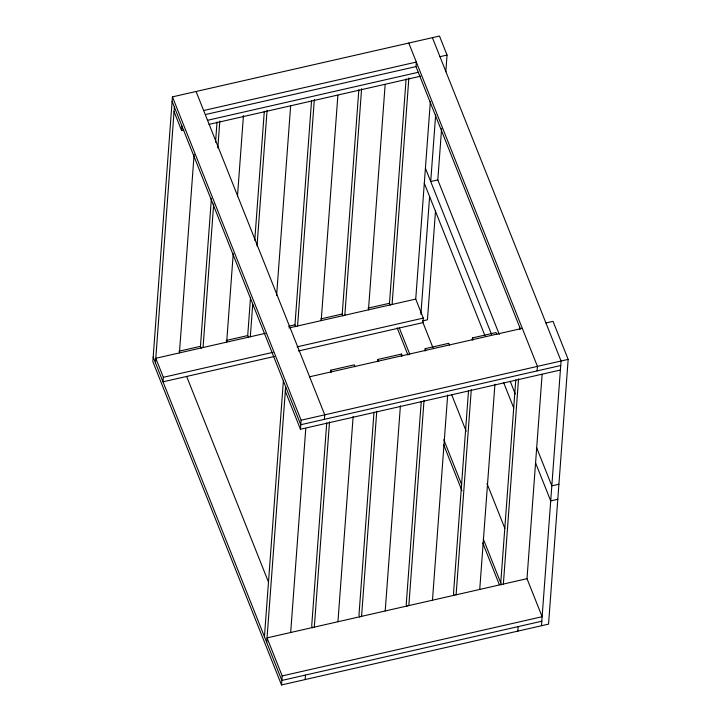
<?xml version="1.0" encoding="UTF-8"?>
<svg xmlns="http://www.w3.org/2000/svg" width="721" height="721" viewBox="0 0 721 721"><rect width="100%" height="100%" fill="white"/><g stroke="black" fill="none" stroke-linecap="round" stroke-linejoin="round"><path stroke-width="1.08" d="M445.812 71.794L447.047 55.066L439.486 36.05L172.445 96.875L152.843 361.609L281.514 684.95L548.555 624.125L568.157 359.391L553.016 321.35L545.923 322.963M155.448 362.807L174.383 107.096M265.346 333.336L155.781 358.292L163.352 377.308L163.018 381.824L274.359 356.462M183.81 130.131L181.62 130.627L181.953 126.121M179.421 352.911L194.111 154.438M201.204 348.234L200.447 346.332L211.406 198.293M215.552 142.217L217.048 122.029M203.052 347.522L213.677 203.998M217.823 147.94L219.815 121.029M226.682 342.142L233.234 253.558M237.47 196.373L243.446 115.639M248.466 337.464L247.709 335.562L250.529 297.431M254.765 240.237L264.31 111.259M250.313 336.761L252.72 304.244M257.036 245.933L267.076 110.259M276.603 295.493L290.626 105.996M264.445 636.688L283.371 380.985M266.716 642.402L285.642 386.69M295.727 326.703L294.97 324.801L311.571 100.498M297.575 325.991L314.338 99.498M281.514 684.95L282.19 675.928L267.049 637.887L526.997 578.675L542.129 374.307M560.397 370.026L300.45 429.238L301.117 420.217L172.445 96.875M290.68 632.506L305.785 428.427M321.205 320.611L337.888 95.235M305.145 679.57L305.488 675.054M324.414 419.343L324.747 414.836L196.076 91.495M326.73 422.93L311.706 625.927L312.463 627.829M330.47 372.46L330.633 370.215L354.272 364.835L355.029 366.737M314.311 627.117L329.506 421.92M342.989 315.933L342.232 314.032L358.842 89.728M344.836 315.23L361.609 88.728M337.942 621.736L353.137 416.54M368.467 309.841L385.158 84.465M374.001 412.16L358.968 615.157L359.725 617.059M377.732 361.699L377.903 359.455L401.534 354.065L402.291 355.967M361.572 616.356L376.768 411.159M390.25 305.172L389.493 303.271L406.103 78.968M392.098 304.46L408.87 77.958M520.445 329.055L415.999 66.584L416.332 62.069L203.646 110.52M401.363 356.309L401.534 354.065M385.203 610.966L400.398 405.779M432.942 347.675L422.966 322.611L423.299 318.096L415.738 299.08L430.365 101.4M420.902 314.194L429.608 196.572M435.664 114.711L430.716 181.53L437.809 179.917L441.603 128.635M421.262 401.399L406.229 604.396L406.986 606.298M424.993 350.929L425.165 348.685L448.795 343.304L449.553 345.206M435.538 210.559L427.454 319.8L422.389 320.953M408.834 605.586L424.029 400.389M432.474 600.205L447.66 395.009M468.524 390.629L453.5 593.626L454.257 595.528M472.264 340.159L472.426 337.924L496.057 332.534L496.814 334.436M456.105 594.816L471.291 389.628M479.735 589.436L494.921 384.239M500.762 582.856L515.785 379.868M519.526 329.398L519.688 327.154M503.366 584.055L518.552 378.858M517.831 631.118L518.165 626.603M537.1 370.9L537.433 366.385L408.762 43.044M541.471 625.738L561.064 361.005L432.393 37.663M439.963 56.689L447.047 55.066M205.503 114.531L415.999 66.584M207.774 120.236L418.27 72.289M209.036 124.382L420.722 76.165M178.961 351.226L200.447 346.332M226.223 340.456L247.709 335.562M288.526 326.271L294.97 324.801M320.746 318.925L342.232 314.032M368.016 308.164L389.493 303.271M288.986 327.947L415.738 299.08M163.352 377.308L273.034 352.326M297.169 346.828L423.299 318.096M298.476 350.965L422.966 322.611M309.606 376.795L522.292 328.343M301.117 420.217L568.157 359.391M560.731 365.52L300.783 424.732L172.112 101.391M558.91 484.233L551.826 485.846L536.685 447.813M557.802 499.274L550.709 500.888L535.568 462.855M282.19 675.928L542.138 616.707L526.997 578.675M541.804 621.223L281.848 680.435L153.176 357.102M437.809 179.917L499.311 334.463M425.417 168.218L491.524 334.319M510.261 381.409L515.254 393.963M424.308 183.26L484.99 335.752M503.736 382.842L513.731 407.96M472.426 337.924L473.183 339.825M451.652 394.684L466.199 431.239M486.981 483.467L504.853 528.385M425.165 348.685L425.922 350.586M399.335 327.992L409.726 354.11M443.812 439.756L461.683 484.674M483.304 538.993L501.519 584.767M397.145 327.848L407.951 354.993M443.685 444.794L461.972 490.749M482.755 542.958L499.374 584.722M377.903 359.455L378.66 361.356M330.633 370.215L331.39 372.117M174.049 111.611L181.62 130.627M285.309 391.206L300.45 429.238M186.649 376.443L268.536 582.217"/></g></svg>
